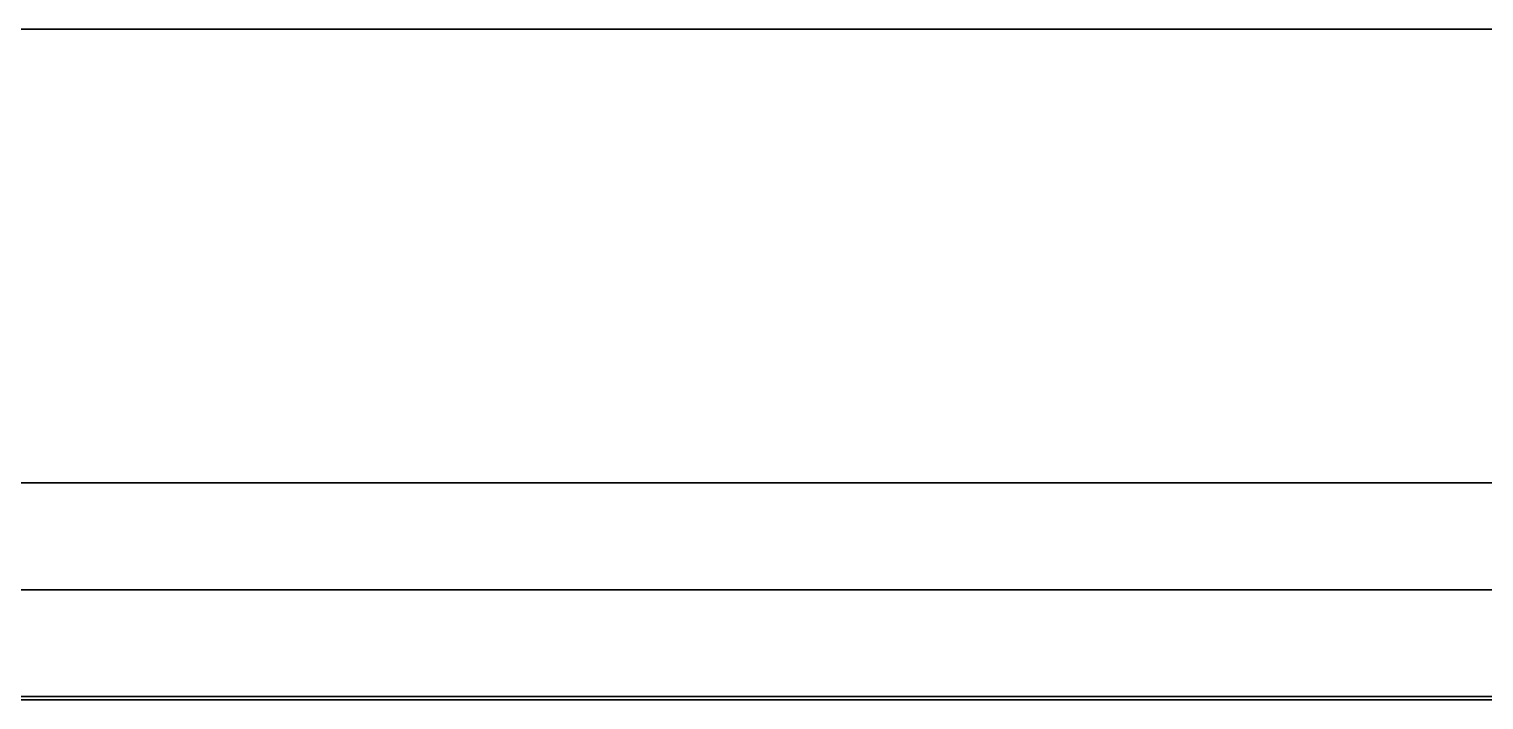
# Model space of a CAD drawing. Header units: inches. Extents: x 0 to 240, y -6 to 240.
# Drawn here: x 20.96 to 34.58, y -6.28 to 0 of the extents above; entities that cross this region are included whole.
import ezdxf

# ---------------------------------------------------------------- set-up
doc = ezdxf.new("R2010")
doc.units = ezdxf.units.IN
doc.header["$MEASUREMENT"] = 0
for name, color, linetype, true_color in [('MODEL$bldg-model', 7, 'Continuous', 0xfafafa), ('MODEL$frame-a', 252, 'Continuous', 0x696969), ('MODEL$perf-pan', 7, 'Continuous', 0x646464)]:
    doc.layers.add(name, color=color, linetype=linetype, true_color=true_color)

msp = doc.modelspace()

# ---------------------------------------------------------------- linework, layer by layer
at = {"layer": 'MODEL$bldg-model'}
for points in [[(0, 0, 432), (240, 0, 432)], [(240, 0, 576), (0, 0, 576)], [(0, 0, 504), (240, 0, 504)], [(0, 0, 288), (240, 0, 288)], [(240, 0, 432), (0, 0, 432)], [(0, 0, 360), (240, 0, 360)], [(0, 0, 144), (240, 0, 144)], [(240, 0, 288), (0, 0, 288)], [(0, 0, 216), (240, 0, 216)]]:
    msp.add_open_spline(points, degree=1, dxfattribs=at)
at = {"layer": 'MODEL$frame-a'}
for points in [[(0, -4.25, 288), (80, -4.25, 288)], [(80, -4.25, 144), (0, -4.25, 144)], [(0, -4.25, 576), (80, -4.25, 576)], [(80, -4.25, 432), (0, -4.25, 432)], [(0, -4.25, 432), (80, -4.25, 432)], [(80, -4.25, 288), (0, -4.25, 288)], [(2, -4.25, 146), (78, -4.25, 146)], [(78, -4.25, 286), (2, -4.25, 286)], [(2, -4.25, 434), (78, -4.25, 434)], [(78, -4.25, 574), (2, -4.25, 574)], [(2, -4.25, 290), (78, -4.25, 290)], [(78, -4.25, 430), (2, -4.25, 430)], [(0, -5.25, 288), (80, -5.25, 288)], [(80, -5.25, 144), (0, -5.25, 144)], [(0, -5.25, 576), (80, -5.25, 576)], [(80, -5.25, 432), (0, -5.25, 432)], [(0, -5.25, 432), (80, -5.25, 432)], [(80, -5.25, 288), (0, -5.25, 288)], [(2, -5.25, 146), (78, -5.25, 146)], [(78, -5.25, 286), (2, -5.25, 286)], [(2, -5.25, 434), (78, -5.25, 434)], [(78, -5.25, 574), (2, -5.25, 574)], [(2, -5.25, 290), (78, -5.25, 290)], [(78, -5.25, 430), (2, -5.25, 430)], [(0, -6.25, 288), (80, -6.25, 288)], [(80, -6.25, 144), (0, -6.25, 144)], [(0, -6.25, 576), (80, -6.25, 576)], [(80, -6.25, 432), (0, -6.25, 432)], [(0, -6.25, 432), (80, -6.25, 432)], [(80, -6.25, 288), (0, -6.25, 288)], [(2, -6.25, 146), (78, -6.25, 146)], [(78, -6.25, 286), (2, -6.25, 286)], [(2, -6.25, 434), (78, -6.25, 434)], [(78, -6.25, 574), (2, -6.25, 574)], [(2, -6.25, 290), (78, -6.25, 290)], [(78, -6.25, 430), (2, -6.25, 430)]]:
    msp.add_open_spline(points, degree=1, dxfattribs=at)
at = {"layer": 'MODEL$perf-pan'}
for p, q in [((0.5, -6.281, 144.5), (79.5, -6.281, 144.5)), ((79.5, -6.281, 287.5), (0.5, -6.281, 287.5)), ((0.5, -6.281, 432.5), (79.5, -6.281, 432.5)), ((79.5, -6.281, 575.5), (0.5, -6.281, 575.5)), ((0.5, -6.281, 288.5), (79.5, -6.281, 288.5)), ((79.5, -6.281, 431.5), (0.5, -6.281, 431.5)), ((20.614, -6.281, 504), (24.903, -6.281, 504)), ((20.837, -6.281, 216), (24.591, -6.281, 216)), ((21.037, -6.281, 360), (24.419, -6.281, 360)), ((27.384, -6.281, 504), (31.974, -6.281, 504)), ((27.696, -6.281, 216), (31.584, -6.281, 216)), ((27.868, -6.281, 360), (31.442, -6.281, 360)), ((34.169, -6.281, 504), (38.91, -6.281, 504)), ((34.56, -6.281, 216), (38.571, -6.281, 216))]:
    msp.add_line(p, q, dxfattribs=at)
for points in [[(21.08, -6.281, 193.077), (19.215, -6.281, 194.153)], [(21.214, -6.281, 181.154), (19.215, -6.281, 182.308)], [(21.354, -6.281, 169.235), (19.215, -6.281, 170.47)], [(21.499, -6.281, 157.318), (19.215, -6.281, 158.636)], [(19.215, -6.281, 189.847), (21.08, -6.281, 190.923)], [(19.215, -6.281, 177.692), (21.214, -6.281, 178.846)], [(19.215, -6.281, 165.53), (21.354, -6.281, 166.765)], [(19.215, -6.281, 153.364), (21.499, -6.281, 154.682)], [(21.053, -6.281, 553.061), (19.215, -6.281, 554.122)], [(21.269, -6.281, 541.186), (19.215, -6.281, 542.372)], [(21.022, -6.281, 529.043), (19.215, -6.281, 530.086)], [(21.095, -6.281, 457.085), (19.215, -6.281, 458.171)], [(21.359, -6.281, 445.238), (19.215, -6.281, 446.475)], [(19.215, -6.281, 549.878), (21.053, -6.281, 550.939)], [(19.215, -6.281, 537.628), (21.269, -6.281, 538.814)], [(19.215, -6.281, 525.914), (21.022, -6.281, 526.957)], [(19.215, -6.281, 453.829), (21.095, -6.281, 454.915)], [(19.215, -6.281, 441.525), (21.359, -6.281, 442.762)], [(21.34, -6.281, 421.227), (19.215, -6.281, 422.453)], [(21.527, -6.281, 409.335), (19.215, -6.281, 410.669)], [(21.439, -6.281, 397.284), (19.215, -6.281, 398.568)], [(21.297, -6.281, 385.202), (19.215, -6.281, 386.403)], [(21.162, -6.281, 373.124), (19.215, -6.281, 374.248)], [(21.037, -6.281, 361.052), (19.215, -6.281, 362.104)], [(19.215, -6.281, 417.547), (21.34, -6.281, 418.773)], [(19.215, -6.281, 405.331), (21.527, -6.281, 406.665)], [(19.215, -6.281, 393.432), (21.439, -6.281, 394.716)], [(19.215, -6.281, 381.597), (21.297, -6.281, 382.798)], [(19.215, -6.281, 369.752), (21.162, -6.281, 370.876)], [(19.215, -6.281, 357.896), (21.037, -6.281, 358.948)], [(20.344, -6.281, 148.652), (22.679, -6.281, 147.303)], [(22.679, -6.281, 152.697), (20.344, -6.281, 151.348)], [(20.423, -6.281, 400.697), (22.679, -6.281, 399.394)], [(22.679, -6.281, 404.606), (20.423, -6.281, 403.303)], [(20.444, -6.281, 436.71), (22.679, -6.281, 435.419)], [(22.679, -6.281, 440.581), (20.444, -6.281, 439.29)], [(20.487, -6.281, 412.734), (22.679, -6.281, 411.468)], [(22.679, -6.281, 416.532), (20.487, -6.281, 415.266)], [(20.492, -6.281, 160.737), (22.679, -6.281, 159.474)], [(22.679, -6.281, 164.526), (20.492, -6.281, 163.263)], [(20.571, -6.281, 388.783), (22.679, -6.281, 387.565)], [(22.679, -6.281, 392.435), (20.571, -6.281, 391.217)], [(20.636, -6.281, 172.82), (22.679, -6.281, 171.64)], [(22.679, -6.281, 176.36), (20.636, -6.281, 175.18)], [(20.669, -6.281, 544.839), (22.679, -6.281, 543.679)], [(22.679, -6.281, 548.321), (20.669, -6.281, 547.161)], [(20.675, -6.281, 424.842), (22.679, -6.281, 423.685)], [(22.679, -6.281, 428.315), (20.675, -6.281, 427.158)], [(20.712, -6.281, 376.864), (22.679, -6.281, 375.728)], [(22.679, -6.281, 380.272), (20.712, -6.281, 379.136)], [(20.718, -6.281, 448.868), (22.679, -6.281, 447.736)], [(22.679, -6.281, 452.264), (20.718, -6.281, 451.132)], [(20.776, -6.281, 184.901), (22.679, -6.281, 183.802)], [(22.679, -6.281, 188.198), (20.776, -6.281, 187.099)], [(20.807, -6.281, 532.919), (22.679, -6.281, 531.838)], [(22.679, -6.281, 536.162), (20.807, -6.281, 535.081)], [(20.844, -6.281, 364.941), (22.679, -6.281, 363.881)], [(22.679, -6.281, 368.119), (20.844, -6.281, 367.059)], [(20.909, -6.281, 196.978), (22.679, -6.281, 195.956)], [(22.679, -6.281, 200.044), (20.909, -6.281, 199.022)], [(20.966, -6.281, 353.01), (22.679, -6.281, 352.021)], [(20.966, -6.281, 354.99), (20.966, -6.281, 353.01)], [(22.679, -6.281, 355.979), (20.966, -6.281, 354.99)], [(20.98, -6.281, 557.019), (22.679, -6.281, 556.038)], [(20.98, -6.281, 558.981), (20.98, -6.281, 557.019)], [(22.679, -6.281, 559.962), (20.98, -6.281, 558.981)], [(20.981, -6.281, 461.019), (22.679, -6.281, 460.039)], [(20.981, -6.281, 462.981), (20.981, -6.281, 461.019)], [(22.679, -6.281, 463.961), (20.981, -6.281, 462.981)], [(21.022, -6.281, 526.957), (21.022, -6.281, 529.043)], [(21.035, -6.281, 209.05), (22.679, -6.281, 208.101)], [(21.035, -6.281, 210.95), (21.035, -6.281, 209.05)], [(22.679, -6.281, 211.899), (21.035, -6.281, 210.95)], [(21.037, -6.281, 358.948), (21.037, -6.281, 361.052)], [(21.052, -6.281, 521.06), (22.679, -6.281, 520.12)], [(21.052, -6.281, 522.94), (21.052, -6.281, 521.06)], [(22.679, -6.281, 523.88), (21.052, -6.281, 522.94)], [(21.053, -6.281, 550.939), (21.053, -6.281, 553.061)], [(21.073, -6.281, 341.072), (22.679, -6.281, 340.145)], [(21.073, -6.281, 342.928), (21.073, -6.281, 341.072)], [(22.679, -6.281, 343.855), (21.073, -6.281, 342.928)], [(21.08, -6.281, 190.923), (21.08, -6.281, 193.077)], [(21.095, -6.281, 454.915), (21.095, -6.281, 457.085)], [(21.148, -6.281, 221.116), (22.679, -6.281, 220.232)], [(21.148, -6.281, 222.884), (21.148, -6.281, 221.116)], [(22.679, -6.281, 223.768), (21.148, -6.281, 222.884)], [(21.162, -6.281, 370.876), (21.162, -6.281, 373.124)], [(21.164, -6.281, 329.125), (22.679, -6.281, 328.25)], [(21.164, -6.281, 330.875), (21.164, -6.281, 329.125)], [(22.679, -6.281, 331.75), (21.164, -6.281, 330.875)], [(21.214, -6.281, 178.846), (21.214, -6.281, 181.154)], [(21.222, -6.281, 473.158), (22.679, -6.281, 472.317)], [(21.222, -6.281, 474.842), (21.222, -6.281, 473.158)], [(22.679, -6.281, 475.683), (21.222, -6.281, 474.842)], [(21.237, -6.281, 317.167), (22.679, -6.281, 316.334)], [(21.237, -6.281, 318.833), (21.237, -6.281, 317.167)], [(22.679, -6.281, 319.666), (21.237, -6.281, 318.833)], [(21.246, -6.281, 233.172), (22.679, -6.281, 232.344)], [(21.246, -6.281, 234.828), (21.246, -6.281, 233.172)], [(22.679, -6.281, 235.656), (21.246, -6.281, 234.828)], [(21.269, -6.281, 538.814), (21.269, -6.281, 541.186)], [(21.271, -6.281, 509.187), (22.679, -6.281, 508.374)], [(21.271, -6.281, 510.813), (21.271, -6.281, 509.187)], [(22.679, -6.281, 511.626), (21.271, -6.281, 510.813)], [(21.292, -6.281, 569.199), (22.679, -6.281, 568.397)], [(21.292, -6.281, 570.801), (21.292, -6.281, 569.199)], [(22.679, -6.281, 571.603), (21.292, -6.281, 570.801)], [(21.292, -6.281, 305.199), (22.679, -6.281, 304.397)], [(21.292, -6.281, 306.801), (21.292, -6.281, 305.199)], [(22.679, -6.281, 307.603), (21.292, -6.281, 306.801)], [(21.297, -6.281, 382.798), (21.297, -6.281, 385.202)], [(21.322, -6.281, 245.216), (22.679, -6.281, 244.432)], [(21.322, -6.281, 246.784), (21.322, -6.281, 245.216)], [(22.679, -6.281, 247.568), (21.322, -6.281, 246.784)], [(21.328, -6.281, 293.22), (22.679, -6.281, 292.44)], [(21.328, -6.281, 294.78), (21.328, -6.281, 293.22)], [(22.679, -6.281, 295.56), (21.328, -6.281, 294.78)], [(21.34, -6.281, 418.773), (21.34, -6.281, 421.227)], [(21.354, -6.281, 166.765), (21.354, -6.281, 169.235)], [(21.359, -6.281, 442.762), (21.359, -6.281, 445.238)], [(21.372, -6.281, 257.245), (22.679, -6.281, 256.491)], [(21.372, -6.281, 258.755), (21.372, -6.281, 257.245)], [(22.679, -6.281, 259.509), (21.372, -6.281, 258.755)], [(21.398, -6.281, 269.26), (22.679, -6.281, 268.52)], [(21.398, -6.281, 270.74), (21.398, -6.281, 269.26)], [(22.679, -6.281, 271.48), (21.398, -6.281, 270.74)], [(21.402, -6.281, 281.262), (22.679, -6.281, 280.524)], [(21.402, -6.281, 282.738), (21.402, -6.281, 281.262)], [(22.679, -6.281, 283.476), (21.402, -6.281, 282.738)], [(21.404, -6.281, 485.264), (22.679, -6.281, 484.527)], [(21.404, -6.281, 486.736), (21.404, -6.281, 485.264)], [(22.679, -6.281, 487.473), (21.404, -6.281, 486.736)], [(21.424, -6.281, 497.275), (22.679, -6.281, 496.551)], [(21.424, -6.281, 498.725), (21.424, -6.281, 497.275)], [(22.679, -6.281, 499.449), (21.424, -6.281, 498.725)], [(21.439, -6.281, 394.716), (21.439, -6.281, 397.284)], [(21.499, -6.281, 154.682), (21.499, -6.281, 157.318)], [(21.527, -6.281, 406.665), (21.527, -6.281, 409.335)], [(23.957, -6.281, 282.738), (22.679, -6.281, 283.476)], [(23.961, -6.281, 270.74), (22.679, -6.281, 271.48)], [(23.987, -6.281, 258.755), (22.679, -6.281, 259.509)], [(24.037, -6.281, 246.784), (22.679, -6.281, 247.568)], [(24.113, -6.281, 234.828), (22.679, -6.281, 235.656)], [(24.211, -6.281, 222.884), (22.679, -6.281, 223.768)], [(24.324, -6.281, 210.95), (22.679, -6.281, 211.899)], [(24.45, -6.281, 199.022), (22.679, -6.281, 200.044)], [(24.583, -6.281, 187.099), (22.679, -6.281, 188.198)], [(24.723, -6.281, 175.18), (22.679, -6.281, 176.36)], [(24.867, -6.281, 163.263), (22.679, -6.281, 164.526)], [(25.015, -6.281, 151.348), (22.679, -6.281, 152.697)], [(22.679, -6.281, 280.524), (23.957, -6.281, 281.262)], [(22.679, -6.281, 268.52), (23.961, -6.281, 269.26)], [(22.679, -6.281, 256.491), (23.987, -6.281, 257.245)], [(22.679, -6.281, 244.432), (24.037, -6.281, 245.216)], [(22.679, -6.281, 232.344), (24.113, -6.281, 233.172)], [(22.679, -6.281, 220.232), (24.211, -6.281, 221.116)], [(22.679, -6.281, 208.101), (24.324, -6.281, 209.05)], [(22.679, -6.281, 195.956), (24.45, -6.281, 196.978)], [(22.679, -6.281, 183.802), (24.583, -6.281, 184.901)], [(22.679, -6.281, 171.64), (24.723, -6.281, 172.82)], [(22.679, -6.281, 159.474), (24.867, -6.281, 160.737)], [(22.679, -6.281, 147.303), (25.015, -6.281, 148.652)], [(24.067, -6.281, 570.801), (22.679, -6.281, 571.603)], [(24.379, -6.281, 558.981), (22.679, -6.281, 559.962)], [(24.69, -6.281, 547.161), (22.679, -6.281, 548.321)], [(24.552, -6.281, 535.081), (22.679, -6.281, 536.162)], [(24.307, -6.281, 522.94), (22.679, -6.281, 523.88)], [(24.088, -6.281, 510.813), (22.679, -6.281, 511.626)], [(23.935, -6.281, 498.725), (22.679, -6.281, 499.449)], [(23.955, -6.281, 486.736), (22.679, -6.281, 487.473)], [(24.137, -6.281, 474.842), (22.679, -6.281, 475.683)], [(24.378, -6.281, 462.981), (22.679, -6.281, 463.961)], [(24.641, -6.281, 451.132), (22.679, -6.281, 452.264)], [(24.915, -6.281, 439.29), (22.679, -6.281, 440.581)], [(22.679, -6.281, 568.397), (24.067, -6.281, 569.199)], [(22.679, -6.281, 556.038), (24.379, -6.281, 557.019)], [(22.679, -6.281, 543.679), (24.69, -6.281, 544.839)], [(22.679, -6.281, 531.838), (24.552, -6.281, 532.919)], [(22.679, -6.281, 520.12), (24.307, -6.281, 521.06)], [(22.679, -6.281, 508.374), (24.088, -6.281, 509.187)], [(22.679, -6.281, 496.551), (23.935, -6.281, 497.275)], [(22.679, -6.281, 484.527), (23.955, -6.281, 485.264)], [(22.679, -6.281, 472.317), (24.137, -6.281, 473.158)], [(22.679, -6.281, 460.039), (24.378, -6.281, 461.019)], [(22.679, -6.281, 447.736), (24.641, -6.281, 448.868)], [(22.679, -6.281, 435.419), (24.915, -6.281, 436.71)], [(24.684, -6.281, 427.158), (22.679, -6.281, 428.315)], [(24.872, -6.281, 415.266), (22.679, -6.281, 416.532)], [(24.936, -6.281, 403.303), (22.679, -6.281, 404.606)], [(24.788, -6.281, 391.217), (22.679, -6.281, 392.435)], [(24.647, -6.281, 379.136), (22.679, -6.281, 380.272)], [(24.515, -6.281, 367.059), (22.679, -6.281, 368.119)], [(24.393, -6.281, 354.99), (22.679, -6.281, 355.979)], [(24.286, -6.281, 342.928), (22.679, -6.281, 343.855)], [(24.195, -6.281, 330.875), (22.679, -6.281, 331.75)], [(24.122, -6.281, 318.833), (22.679, -6.281, 319.666)], [(24.067, -6.281, 306.801), (22.679, -6.281, 307.603)], [(24.031, -6.281, 294.78), (22.679, -6.281, 295.56)], [(22.679, -6.281, 423.685), (24.684, -6.281, 424.842)], [(22.679, -6.281, 411.468), (24.872, -6.281, 412.734)], [(22.679, -6.281, 399.394), (24.936, -6.281, 400.697)], [(22.679, -6.281, 387.565), (24.788, -6.281, 388.783)], [(22.679, -6.281, 375.728), (24.647, -6.281, 376.864)], [(22.679, -6.281, 363.881), (24.515, -6.281, 364.941)], [(22.679, -6.281, 352.021), (24.393, -6.281, 353.01)], [(22.679, -6.281, 340.145), (24.286, -6.281, 341.072)], [(22.679, -6.281, 328.25), (24.195, -6.281, 329.125)], [(22.679, -6.281, 316.334), (24.122, -6.281, 317.167)], [(22.679, -6.281, 304.397), (24.067, -6.281, 305.199)], [(22.679, -6.281, 292.44), (24.031, -6.281, 293.22)], [(23.88, -6.281, 406.693), (26.144, -6.281, 405.386)], [(23.88, -6.281, 409.307), (23.88, -6.281, 406.693)], [(26.144, -6.281, 410.614), (23.88, -6.281, 409.307)], [(23.903, -6.281, 154.706), (26.144, -6.281, 153.413)], [(23.903, -6.281, 157.294), (23.903, -6.281, 154.706)], [(26.144, -6.281, 158.587), (23.903, -6.281, 157.294)], [(23.935, -6.281, 497.275), (23.935, -6.281, 498.725)], [(23.955, -6.281, 485.264), (23.955, -6.281, 486.736)], [(23.957, -6.281, 281.262), (23.957, -6.281, 282.738)], [(23.961, -6.281, 269.26), (23.961, -6.281, 270.74)], [(23.987, -6.281, 257.245), (23.987, -6.281, 258.755)], [(24.004, -6.281, 394.764), (26.144, -6.281, 393.529)], [(24.004, -6.281, 397.236), (24.004, -6.281, 394.764)], [(26.144, -6.281, 398.471), (24.004, -6.281, 397.236)], [(24.031, -6.281, 293.22), (24.031, -6.281, 294.78)], [(24.037, -6.281, 245.216), (24.037, -6.281, 246.784)], [(24.051, -6.281, 166.792), (26.144, -6.281, 165.584)], [(24.051, -6.281, 169.208), (24.051, -6.281, 166.792)], [(26.144, -6.281, 170.416), (24.051, -6.281, 169.208)], [(24.067, -6.281, 569.199), (24.067, -6.281, 570.801)], [(24.067, -6.281, 305.199), (24.067, -6.281, 306.801)], [(24.07, -6.281, 418.803), (26.144, -6.281, 417.606)], [(24.07, -6.281, 421.197), (24.07, -6.281, 418.803)], [(26.144, -6.281, 422.394), (24.07, -6.281, 421.197)], [(24.088, -6.281, 509.187), (24.088, -6.281, 510.813)], [(24.091, -6.281, 442.815), (26.144, -6.281, 441.63)], [(24.091, -6.281, 445.185), (24.091, -6.281, 442.815)], [(26.144, -6.281, 446.37), (24.091, -6.281, 445.185)], [(24.113, -6.281, 233.172), (24.113, -6.281, 234.828)], [(24.122, -6.281, 317.167), (24.122, -6.281, 318.833)], [(24.137, -6.281, 473.158), (24.137, -6.281, 474.842)], [(24.15, -6.281, 382.849), (26.144, -6.281, 381.698)], [(24.15, -6.281, 385.151), (24.15, -6.281, 382.849)], [(26.144, -6.281, 386.302), (24.15, -6.281, 385.151)], [(24.195, -6.281, 178.875), (26.144, -6.281, 177.75)], [(24.195, -6.281, 181.125), (24.195, -6.281, 178.875)], [(26.144, -6.281, 182.25), (24.195, -6.281, 181.125)], [(24.195, -6.281, 329.125), (24.195, -6.281, 330.875)], [(24.196, -6.281, 538.876), (26.144, -6.281, 537.751)], [(24.196, -6.281, 541.124), (24.196, -6.281, 538.876)], [(26.144, -6.281, 542.249), (24.196, -6.281, 541.124)], [(24.211, -6.281, 221.116), (24.211, -6.281, 222.884)], [(24.273, -6.281, 550.92), (26.144, -6.281, 549.84)], [(24.273, -6.281, 553.08), (24.273, -6.281, 550.92)], [(26.144, -6.281, 554.16), (24.273, -6.281, 553.08)], [(24.286, -6.281, 341.072), (24.286, -6.281, 342.928)], [(24.289, -6.281, 370.929), (26.144, -6.281, 369.859)], [(24.289, -6.281, 373.071), (24.289, -6.281, 370.929)], [(26.144, -6.281, 374.141), (24.289, -6.281, 373.071)], [(24.307, -6.281, 521.06), (24.307, -6.281, 522.94)], [(24.324, -6.281, 209.05), (24.324, -6.281, 210.95)], [(24.335, -6.281, 190.956), (26.144, -6.281, 189.911)], [(24.335, -6.281, 193.044), (24.335, -6.281, 190.956)], [(26.144, -6.281, 194.089), (24.335, -6.281, 193.044)], [(24.365, -6.281, 454.973), (26.144, -6.281, 453.946)], [(24.365, -6.281, 457.027), (24.365, -6.281, 454.973)], [(26.144, -6.281, 458.054), (24.365, -6.281, 457.027)], [(24.378, -6.281, 461.019), (24.378, -6.281, 462.981)], [(24.379, -6.281, 557.019), (24.379, -6.281, 558.981)], [(24.393, -6.281, 353.01), (24.393, -6.281, 354.99)], [(24.419, -6.281, 359.004), (26.144, -6.281, 358.009)], [(24.419, -6.281, 360.996), (24.419, -6.281, 359.004)], [(26.144, -6.281, 361.991), (24.419, -6.281, 360.996)], [(24.45, -6.281, 196.978), (24.45, -6.281, 199.022)], [(24.452, -6.281, 527.023), (26.144, -6.281, 526.047)], [(24.452, -6.281, 528.977), (24.452, -6.281, 527.023)], [(26.144, -6.281, 529.953), (24.452, -6.281, 528.977)], [(24.468, -6.281, 203.032), (26.144, -6.281, 202.065)], [(24.468, -6.281, 204.968), (24.468, -6.281, 203.032)], [(26.144, -6.281, 205.935), (24.468, -6.281, 204.968)], [(24.515, -6.281, 364.941), (24.515, -6.281, 367.059)], [(24.536, -6.281, 347.072), (26.144, -6.281, 346.144)], [(24.536, -6.281, 348.928), (24.536, -6.281, 347.072)], [(26.144, -6.281, 349.856), (24.536, -6.281, 348.928)], [(24.552, -6.281, 532.919), (24.552, -6.281, 535.081)], [(24.583, -6.281, 184.901), (24.583, -6.281, 187.099)], [(24.586, -6.281, 563.101), (26.144, -6.281, 562.202)], [(24.586, -6.281, 564.899), (24.586, -6.281, 563.101)], [(26.144, -6.281, 565.798), (24.586, -6.281, 564.899)], [(24.591, -6.281, 215.104), (26.144, -6.281, 214.207)], [(24.591, -6.281, 216.896), (24.591, -6.281, 215.104)], [(26.144, -6.281, 217.793), (24.591, -6.281, 216.896)], [(24.626, -6.281, 467.124), (26.144, -6.281, 466.248)], [(24.626, -6.281, 468.876), (24.626, -6.281, 467.124)], [(26.144, -6.281, 469.752), (24.626, -6.281, 468.876)], [(24.638, -6.281, 335.131), (26.144, -6.281, 334.262)], [(24.638, -6.281, 336.869), (24.638, -6.281, 335.131)], [(26.144, -6.281, 337.738), (24.638, -6.281, 336.869)], [(24.641, -6.281, 448.868), (24.641, -6.281, 451.132)], [(24.647, -6.281, 376.864), (24.647, -6.281, 379.136)], [(24.684, -6.281, 424.842), (24.684, -6.281, 427.158)], [(24.69, -6.281, 544.839), (24.69, -6.281, 547.161)], [(24.694, -6.281, 515.163), (26.144, -6.281, 514.326)], [(24.694, -6.281, 516.837), (24.694, -6.281, 515.163)], [(26.144, -6.281, 517.674), (24.694, -6.281, 516.837)], [(24.701, -6.281, 227.167), (26.144, -6.281, 226.335)], [(24.701, -6.281, 228.833), (24.701, -6.281, 227.167)], [(26.144, -6.281, 229.665), (24.701, -6.281, 228.833)], [(24.723, -6.281, 172.82), (24.723, -6.281, 175.18)], [(24.723, -6.281, 323.18), (26.144, -6.281, 322.359)], [(24.723, -6.281, 324.82), (24.723, -6.281, 323.18)], [(26.144, -6.281, 325.641), (24.723, -6.281, 324.82)], [(24.788, -6.281, 388.783), (24.788, -6.281, 391.217)], [(24.788, -6.281, 311.217), (26.144, -6.281, 310.435)], [(24.788, -6.281, 312.783), (24.788, -6.281, 311.217)], [(26.144, -6.281, 313.565), (24.788, -6.281, 312.783)], [(24.793, -6.281, 239.22), (26.144, -6.281, 238.44)], [(24.793, -6.281, 240.78), (24.793, -6.281, 239.22)], [(26.144, -6.281, 241.56), (24.793, -6.281, 240.78)], [(24.835, -6.281, 299.245), (26.144, -6.281, 298.489)], [(24.835, -6.281, 300.755), (24.835, -6.281, 299.245)], [(26.144, -6.281, 301.511), (24.835, -6.281, 300.755)], [(24.86, -6.281, 251.259), (26.144, -6.281, 250.518)], [(24.86, -6.281, 252.741), (24.86, -6.281, 251.259)], [(26.144, -6.281, 253.482), (24.86, -6.281, 252.741)], [(24.86, -6.281, 479.259), (26.144, -6.281, 478.518)], [(24.86, -6.281, 480.741), (24.86, -6.281, 479.259)], [(26.144, -6.281, 481.482), (24.86, -6.281, 480.741)], [(24.867, -6.281, 160.737), (24.867, -6.281, 163.263)], [(24.872, -6.281, 412.734), (24.872, -6.281, 415.266)], [(24.899, -6.281, 263.282), (26.144, -6.281, 262.563)], [(24.899, -6.281, 264.718), (24.899, -6.281, 263.282)], [(26.144, -6.281, 265.437), (24.899, -6.281, 264.718)], [(24.903, -6.281, 503.284), (26.144, -6.281, 502.567)], [(24.903, -6.281, 504.716), (24.903, -6.281, 503.284)], [(26.144, -6.281, 505.433), (24.903, -6.281, 504.716)], [(24.914, -6.281, 275.29), (26.144, -6.281, 274.58)], [(24.914, -6.281, 276.71), (24.914, -6.281, 275.29)], [(26.144, -6.281, 277.42), (24.914, -6.281, 276.71)], [(24.915, -6.281, 436.71), (24.915, -6.281, 439.29)], [(24.936, -6.281, 400.697), (24.936, -6.281, 403.303)], [(24.997, -6.281, 491.338), (26.144, -6.281, 490.676)], [(24.997, -6.281, 492.662), (24.997, -6.281, 491.338)], [(26.144, -6.281, 493.324), (24.997, -6.281, 492.662)], [(25.015, -6.281, 148.652), (25.015, -6.281, 151.348)], [(27.373, -6.281, 276.71), (26.144, -6.281, 277.42)], [(27.388, -6.281, 264.718), (26.144, -6.281, 265.437)], [(27.427, -6.281, 252.741), (26.144, -6.281, 253.482)], [(27.494, -6.281, 240.78), (26.144, -6.281, 241.56)], [(27.586, -6.281, 228.833), (26.144, -6.281, 229.665)], [(27.696, -6.281, 216.896), (26.144, -6.281, 217.793)], [(27.82, -6.281, 204.968), (26.144, -6.281, 205.935)], [(27.952, -6.281, 193.044), (26.144, -6.281, 194.089)], [(28.092, -6.281, 181.125), (26.144, -6.281, 182.25)], [(28.236, -6.281, 169.208), (26.144, -6.281, 170.416)], [(28.384, -6.281, 157.294), (26.144, -6.281, 158.587)], [(26.144, -6.281, 274.58), (27.373, -6.281, 275.29)], [(26.144, -6.281, 262.563), (27.388, -6.281, 263.282)], [(26.144, -6.281, 250.518), (27.427, -6.281, 251.259)], [(26.144, -6.281, 238.44), (27.494, -6.281, 239.22)], [(26.144, -6.281, 226.335), (27.586, -6.281, 227.167)], [(26.144, -6.281, 214.207), (27.696, -6.281, 215.104)], [(26.144, -6.281, 202.065), (27.82, -6.281, 203.032)], [(26.144, -6.281, 189.911), (27.952, -6.281, 190.956)], [(26.144, -6.281, 177.75), (28.092, -6.281, 178.875)], [(26.144, -6.281, 165.584), (28.236, -6.281, 166.792)], [(26.144, -6.281, 153.413), (28.384, -6.281, 154.706)], [(27.701, -6.281, 564.899), (26.144, -6.281, 565.798)], [(28.014, -6.281, 553.08), (26.144, -6.281, 554.16)], [(28.091, -6.281, 541.124), (26.144, -6.281, 542.249)], [(27.835, -6.281, 528.977), (26.144, -6.281, 529.953)], [(27.593, -6.281, 516.837), (26.144, -6.281, 517.674)], [(27.384, -6.281, 504.716), (26.144, -6.281, 505.433)], [(27.29, -6.281, 492.662), (26.144, -6.281, 493.324)], [(27.427, -6.281, 480.741), (26.144, -6.281, 481.482)], [(27.661, -6.281, 468.876), (26.144, -6.281, 469.752)], [(27.922, -6.281, 457.027), (26.144, -6.281, 458.054)], [(28.196, -6.281, 445.185), (26.144, -6.281, 446.37)], [(26.144, -6.281, 562.202), (27.701, -6.281, 563.101)], [(26.144, -6.281, 549.84), (28.014, -6.281, 550.92)], [(26.144, -6.281, 537.751), (28.091, -6.281, 538.876)], [(26.144, -6.281, 526.047), (27.835, -6.281, 527.023)], [(26.144, -6.281, 514.326), (27.593, -6.281, 515.163)], [(26.144, -6.281, 502.567), (27.384, -6.281, 503.284)], [(26.144, -6.281, 490.676), (27.29, -6.281, 491.338)], [(26.144, -6.281, 478.518), (27.427, -6.281, 479.259)], [(26.144, -6.281, 466.248), (27.661, -6.281, 467.124)], [(26.144, -6.281, 453.946), (27.922, -6.281, 454.973)], [(26.144, -6.281, 441.63), (28.196, -6.281, 442.815)], [(28.217, -6.281, 421.197), (26.144, -6.281, 422.394)], [(28.407, -6.281, 409.307), (26.144, -6.281, 410.614)], [(28.284, -6.281, 397.236), (26.144, -6.281, 398.471)], [(28.137, -6.281, 385.151), (26.144, -6.281, 386.302)], [(27.998, -6.281, 373.071), (26.144, -6.281, 374.141)], [(27.868, -6.281, 360.996), (26.144, -6.281, 361.991)], [(27.751, -6.281, 348.928), (26.144, -6.281, 349.856)], [(27.649, -6.281, 336.869), (26.144, -6.281, 337.738)], [(27.565, -6.281, 324.82), (26.144, -6.281, 325.641)], [(27.499, -6.281, 312.783), (26.144, -6.281, 313.565)], [(27.452, -6.281, 300.755), (26.144, -6.281, 301.511)], [(26.144, -6.281, 417.606), (28.217, -6.281, 418.803)], [(26.144, -6.281, 405.386), (28.407, -6.281, 406.693)], [(26.144, -6.281, 393.529), (28.284, -6.281, 394.764)], [(26.144, -6.281, 381.698), (28.137, -6.281, 382.849)], [(26.144, -6.281, 369.859), (27.998, -6.281, 370.929)], [(26.144, -6.281, 358.009), (27.868, -6.281, 359.004)], [(26.144, -6.281, 346.144), (27.751, -6.281, 347.072)], [(26.144, -6.281, 334.262), (27.649, -6.281, 335.131)], [(26.144, -6.281, 322.359), (27.565, -6.281, 323.18)], [(26.144, -6.281, 310.435), (27.499, -6.281, 311.217)], [(26.144, -6.281, 298.489), (27.452, -6.281, 299.245)], [(27.29, -6.281, 491.338), (27.29, -6.281, 492.662)], [(27.311, -6.281, 148.674), (29.608, -6.281, 147.348)], [(27.311, -6.281, 151.326), (27.311, -6.281, 148.674)], [(29.608, -6.281, 152.652), (27.311, -6.281, 151.326)], [(27.373, -6.281, 275.29), (27.373, -6.281, 276.71)], [(27.384, -6.281, 503.284), (27.384, -6.281, 504.716)], [(27.388, -6.281, 263.282), (27.388, -6.281, 264.718)], [(27.427, -6.281, 251.259), (27.427, -6.281, 252.741)], [(27.427, -6.281, 479.259), (27.427, -6.281, 480.741)], [(27.433, -6.281, 400.744), (29.608, -6.281, 399.488)], [(27.433, -6.281, 403.256), (27.433, -6.281, 400.744)], [(29.608, -6.281, 404.512), (27.433, -6.281, 403.256)], [(27.452, -6.281, 299.245), (27.452, -6.281, 300.755)], [(27.455, -6.281, 436.757), (29.608, -6.281, 435.515)], [(27.455, -6.281, 439.243), (27.455, -6.281, 436.757)], [(29.608, -6.281, 440.485), (27.455, -6.281, 439.243)], [(27.462, -6.281, 160.761), (29.608, -6.281, 159.522)], [(27.462, -6.281, 163.239), (27.462, -6.281, 160.761)], [(29.608, -6.281, 164.478), (27.462, -6.281, 163.239)], [(27.463, -6.281, 412.762), (29.608, -6.281, 411.523)], [(27.463, -6.281, 415.238), (27.463, -6.281, 412.762)], [(29.608, -6.281, 416.477), (27.463, -6.281, 415.238)], [(27.494, -6.281, 239.22), (27.494, -6.281, 240.78)], [(27.499, -6.281, 311.217), (27.499, -6.281, 312.783)], [(27.565, -6.281, 323.18), (27.565, -6.281, 324.82)], [(27.58, -6.281, 544.829), (29.608, -6.281, 543.658)], [(27.58, -6.281, 547.171), (27.58, -6.281, 544.829)], [(29.608, -6.281, 548.342), (27.58, -6.281, 547.171)], [(27.584, -6.281, 388.832), (29.608, -6.281, 387.663)], [(27.584, -6.281, 391.168), (27.584, -6.281, 388.832)], [(29.608, -6.281, 392.337), (27.584, -6.281, 391.168)], [(27.586, -6.281, 227.167), (27.586, -6.281, 228.833)], [(27.593, -6.281, 515.163), (27.593, -6.281, 516.837)], [(27.61, -6.281, 172.847), (29.608, -6.281, 171.694)], [(27.61, -6.281, 175.153), (27.61, -6.281, 172.847)], [(29.608, -6.281, 176.306), (27.61, -6.281, 175.153)], [(27.649, -6.281, 335.131), (27.649, -6.281, 336.869)], [(27.653, -6.281, 424.872), (29.608, -6.281, 423.743)], [(27.653, -6.281, 427.128), (27.653, -6.281, 424.872)], [(29.608, -6.281, 428.257), (27.653, -6.281, 427.128)], [(27.661, -6.281, 467.124), (27.661, -6.281, 468.876)], [(27.696, -6.281, 215.104), (27.696, -6.281, 216.896)], [(27.701, -6.281, 563.101), (27.701, -6.281, 564.899)], [(27.729, -6.281, 376.915), (29.608, -6.281, 375.831)], [(27.729, -6.281, 379.085), (27.729, -6.281, 376.915)], [(29.608, -6.281, 380.169), (27.729, -6.281, 379.085)], [(27.737, -6.281, 448.92), (29.608, -6.281, 447.84)], [(27.737, -6.281, 451.08), (27.737, -6.281, 448.92)], [(29.608, -6.281, 452.16), (27.737, -6.281, 451.08)], [(27.751, -6.281, 347.072), (27.751, -6.281, 348.928)], [(27.755, -6.281, 184.93), (29.608, -6.281, 183.86)], [(27.755, -6.281, 187.07), (27.755, -6.281, 184.93)], [(29.608, -6.281, 188.14), (27.755, -6.281, 187.07)], [(27.82, -6.281, 203.032), (27.82, -6.281, 204.968)], [(27.835, -6.281, 527.023), (27.835, -6.281, 528.977)], [(27.842, -6.281, 532.981), (29.608, -6.281, 531.961)], [(27.842, -6.281, 535.019), (27.842, -6.281, 532.981)], [(29.608, -6.281, 536.039), (27.842, -6.281, 535.019)], [(27.866, -6.281, 364.994), (29.608, -6.281, 363.989)], [(27.866, -6.281, 367.006), (27.866, -6.281, 364.994)], [(29.608, -6.281, 368.011), (27.866, -6.281, 367.006)], [(27.868, -6.281, 359.004), (27.868, -6.281, 360.996)], [(27.882, -6.281, 557.004), (29.608, -6.281, 556.007)], [(27.882, -6.281, 558.996), (27.882, -6.281, 557.004)], [(29.608, -6.281, 559.993), (27.882, -6.281, 558.996)], [(27.894, -6.281, 197.011), (29.608, -6.281, 196.021)], [(27.894, -6.281, 198.989), (27.894, -6.281, 197.011)], [(29.608, -6.281, 199.979), (27.894, -6.281, 198.989)], [(27.922, -6.281, 454.973), (27.922, -6.281, 457.027)], [(27.952, -6.281, 190.956), (27.952, -6.281, 193.044)], [(27.992, -6.281, 353.067), (29.608, -6.281, 352.135)], [(27.992, -6.281, 354.933), (27.992, -6.281, 353.067)], [(29.608, -6.281, 355.865), (27.992, -6.281, 354.933)], [(27.998, -6.281, 370.929), (27.998, -6.281, 373.071)], [(28.011, -6.281, 461.078), (29.608, -6.281, 460.157)], [(28.011, -6.281, 462.922), (28.011, -6.281, 461.078)], [(29.608, -6.281, 463.843), (28.011, -6.281, 462.922)], [(28.014, -6.281, 550.92), (28.014, -6.281, 553.08)], [(28.026, -6.281, 209.087), (29.608, -6.281, 208.173)], [(28.026, -6.281, 210.913), (28.026, -6.281, 209.087)], [(29.608, -6.281, 211.827), (28.026, -6.281, 210.913)], [(28.091, -6.281, 538.876), (28.091, -6.281, 541.124)], [(28.092, -6.281, 178.875), (28.092, -6.281, 181.125)], [(28.097, -6.281, 521.128), (29.608, -6.281, 520.255)], [(28.097, -6.281, 522.872), (28.097, -6.281, 521.128)], [(29.608, -6.281, 523.745), (28.097, -6.281, 522.872)], [(28.105, -6.281, 341.133), (29.608, -6.281, 340.265)], [(28.105, -6.281, 342.867), (28.105, -6.281, 341.133)], [(29.608, -6.281, 343.735), (28.105, -6.281, 342.867)], [(28.137, -6.281, 382.849), (28.137, -6.281, 385.151)], [(28.147, -6.281, 221.157), (29.608, -6.281, 220.314)], [(28.147, -6.281, 222.843), (28.147, -6.281, 221.157)], [(29.608, -6.281, 223.686), (28.147, -6.281, 222.843)], [(28.196, -6.281, 569.185), (29.608, -6.281, 568.37)], [(28.196, -6.281, 570.815), (28.196, -6.281, 569.185)], [(29.608, -6.281, 571.63), (28.196, -6.281, 570.815)], [(28.196, -6.281, 442.815), (28.196, -6.281, 445.185)], [(28.201, -6.281, 329.188), (29.608, -6.281, 328.376)], [(28.201, -6.281, 330.812), (28.201, -6.281, 329.188)], [(29.608, -6.281, 331.624), (28.201, -6.281, 330.812)], [(28.217, -6.281, 418.803), (28.217, -6.281, 421.197)], [(28.236, -6.281, 166.792), (28.236, -6.281, 169.208)], [(28.253, -6.281, 233.218), (29.608, -6.281, 232.436)], [(28.253, -6.281, 234.782), (28.253, -6.281, 233.218)], [(29.608, -6.281, 235.564), (28.253, -6.281, 234.782)], [(28.271, -6.281, 473.228), (29.608, -6.281, 472.457)], [(28.271, -6.281, 474.772), (28.271, -6.281, 473.228)], [(29.608, -6.281, 475.543), (28.271, -6.281, 474.772)], [(28.279, -6.281, 317.233), (29.608, -6.281, 316.465)], [(28.279, -6.281, 318.767), (28.279, -6.281, 317.233)], [(29.608, -6.281, 319.535), (28.279, -6.281, 318.767)], [(28.284, -6.281, 394.764), (28.284, -6.281, 397.236)], [(28.335, -6.281, 509.265), (29.608, -6.281, 508.531)], [(28.335, -6.281, 510.735), (28.335, -6.281, 509.265)], [(29.608, -6.281, 511.469), (28.335, -6.281, 510.735)], [(28.336, -6.281, 305.266), (29.608, -6.281, 304.532)], [(28.336, -6.281, 306.734), (28.336, -6.281, 305.266)], [(29.608, -6.281, 307.468), (28.336, -6.281, 306.734)], [(28.337, -6.281, 245.266), (29.608, -6.281, 244.533)], [(28.337, -6.281, 246.734), (28.337, -6.281, 245.266)], [(29.608, -6.281, 247.467), (28.337, -6.281, 246.734)], [(28.375, -6.281, 293.288), (29.608, -6.281, 292.577)], [(28.375, -6.281, 294.712), (28.375, -6.281, 293.288)], [(29.608, -6.281, 295.423), (28.375, -6.281, 294.712)], [(28.384, -6.281, 154.706), (28.384, -6.281, 157.294)], [(28.393, -6.281, 257.299), (29.608, -6.281, 256.598)], [(28.393, -6.281, 258.701), (28.393, -6.281, 257.299)], [(29.608, -6.281, 259.402), (28.393, -6.281, 258.701)], [(28.407, -6.281, 406.693), (28.407, -6.281, 409.307)], [(28.421, -6.281, 269.315), (29.608, -6.281, 268.63)], [(28.421, -6.281, 270.685), (28.421, -6.281, 269.315)], [(29.608, -6.281, 271.37), (28.421, -6.281, 270.685)], [(28.425, -6.281, 281.317), (29.608, -6.281, 280.634)], [(28.425, -6.281, 282.683), (28.425, -6.281, 281.317)], [(29.608, -6.281, 283.366), (28.425, -6.281, 282.683)], [(28.493, -6.281, 485.357), (29.608, -6.281, 484.713)], [(28.493, -6.281, 486.643), (28.493, -6.281, 485.357)], [(29.608, -6.281, 487.287), (28.493, -6.281, 486.643)], [(28.524, -6.281, 497.375), (29.608, -6.281, 496.749)], [(28.524, -6.281, 498.625), (28.524, -6.281, 497.375)], [(29.608, -6.281, 499.251), (28.524, -6.281, 498.625)], [(30.79, -6.281, 282.683), (29.608, -6.281, 283.366)], [(30.795, -6.281, 270.685), (29.608, -6.281, 271.37)], [(30.822, -6.281, 258.701), (29.608, -6.281, 259.402)], [(30.878, -6.281, 246.734), (29.608, -6.281, 247.467)], [(30.962, -6.281, 234.782), (29.608, -6.281, 235.564)], [(31.068, -6.281, 222.843), (29.608, -6.281, 223.686)], [(31.19, -6.281, 210.913), (29.608, -6.281, 211.827)], [(31.321, -6.281, 198.989), (29.608, -6.281, 199.979)], [(31.461, -6.281, 187.07), (29.608, -6.281, 188.14)], [(31.605, -6.281, 175.153), (29.608, -6.281, 176.306)], [(31.753, -6.281, 163.239), (29.608, -6.281, 164.478)], [(31.904, -6.281, 151.326), (29.608, -6.281, 152.652)], [(29.608, -6.281, 280.634), (30.79, -6.281, 281.317)], [(29.608, -6.281, 268.63), (30.795, -6.281, 269.315)], [(29.608, -6.281, 256.598), (30.822, -6.281, 257.299)], [(29.608, -6.281, 244.533), (30.878, -6.281, 245.266)], [(29.608, -6.281, 232.436), (30.962, -6.281, 233.218)], [(29.608, -6.281, 220.314), (31.068, -6.281, 221.157)], [(29.608, -6.281, 208.173), (31.19, -6.281, 209.087)], [(29.608, -6.281, 196.021), (31.321, -6.281, 197.011)], [(29.608, -6.281, 183.86), (31.461, -6.281, 184.93)], [(29.608, -6.281, 171.694), (31.605, -6.281, 172.847)], [(29.608, -6.281, 159.522), (31.753, -6.281, 160.761)], [(29.608, -6.281, 147.348), (31.904, -6.281, 148.674)], [(31.019, -6.281, 570.815), (29.608, -6.281, 571.63)], [(31.333, -6.281, 558.996), (29.608, -6.281, 559.993)], [(31.636, -6.281, 547.171), (29.608, -6.281, 548.342)], [(31.373, -6.281, 535.019), (29.608, -6.281, 536.039)], [(31.119, -6.281, 522.872), (29.608, -6.281, 523.745)], [(30.88, -6.281, 510.735), (29.608, -6.281, 511.469)], [(30.691, -6.281, 498.625), (29.608, -6.281, 499.251)], [(30.722, -6.281, 486.643), (29.608, -6.281, 487.287)], [(30.944, -6.281, 474.772), (29.608, -6.281, 475.543)], [(31.204, -6.281, 462.922), (29.608, -6.281, 463.843)], [(31.478, -6.281, 451.08), (29.608, -6.281, 452.16)], [(31.76, -6.281, 439.243), (29.608, -6.281, 440.485)], [(29.608, -6.281, 568.37), (31.019, -6.281, 569.185)], [(29.608, -6.281, 556.007), (31.333, -6.281, 557.004)], [(29.608, -6.281, 543.658), (31.636, -6.281, 544.829)], [(29.608, -6.281, 531.961), (31.373, -6.281, 532.981)], [(29.608, -6.281, 520.255), (31.119, -6.281, 521.128)], [(29.608, -6.281, 508.531), (30.88, -6.281, 509.265)], [(29.608, -6.281, 496.749), (30.691, -6.281, 497.375)], [(29.608, -6.281, 484.713), (30.722, -6.281, 485.357)], [(29.608, -6.281, 472.457), (30.944, -6.281, 473.228)], [(29.608, -6.281, 460.157), (31.204, -6.281, 461.078)], [(29.608, -6.281, 447.84), (31.478, -6.281, 448.92)], [(29.608, -6.281, 435.515), (31.76, -6.281, 436.757)], [(31.562, -6.281, 427.128), (29.608, -6.281, 428.257)], [(31.753, -6.281, 415.238), (29.608, -6.281, 416.477)], [(31.783, -6.281, 403.256), (29.608, -6.281, 404.512)], [(31.632, -6.281, 391.168), (29.608, -6.281, 392.337)], [(31.486, -6.281, 379.085), (29.608, -6.281, 380.169)], [(31.349, -6.281, 367.006), (29.608, -6.281, 368.011)], [(31.223, -6.281, 354.933), (29.608, -6.281, 355.865)], [(31.11, -6.281, 342.867), (29.608, -6.281, 343.735)], [(31.014, -6.281, 330.812), (29.608, -6.281, 331.624)], [(30.937, -6.281, 318.767), (29.608, -6.281, 319.535)], [(30.879, -6.281, 306.734), (29.608, -6.281, 307.468)], [(30.84, -6.281, 294.712), (29.608, -6.281, 295.423)], [(29.608, -6.281, 423.743), (31.562, -6.281, 424.872)], [(29.608, -6.281, 411.523), (31.753, -6.281, 412.762)], [(29.608, -6.281, 399.488), (31.783, -6.281, 400.744)], [(29.608, -6.281, 387.663), (31.632, -6.281, 388.832)], [(29.608, -6.281, 375.831), (31.486, -6.281, 376.915)], [(29.608, -6.281, 363.989), (31.349, -6.281, 364.994)], [(29.608, -6.281, 352.135), (31.223, -6.281, 353.067)], [(29.608, -6.281, 340.265), (31.11, -6.281, 341.133)], [(29.608, -6.281, 328.376), (31.014, -6.281, 329.188)], [(29.608, -6.281, 316.465), (30.937, -6.281, 317.233)], [(29.608, -6.281, 304.532), (30.879, -6.281, 305.266)], [(29.608, -6.281, 292.577), (30.84, -6.281, 293.288)], [(30.691, -6.281, 497.375), (30.691, -6.281, 498.625)], [(30.722, -6.281, 485.357), (30.722, -6.281, 486.643)], [(30.79, -6.281, 281.317), (30.79, -6.281, 282.683)], [(30.795, -6.281, 269.315), (30.795, -6.281, 270.685)], [(30.822, -6.281, 257.299), (30.822, -6.281, 258.701)], [(30.84, -6.281, 293.288), (30.84, -6.281, 294.712)], [(30.858, -6.281, 406.722), (33.072, -6.281, 405.444)], [(30.858, -6.281, 409.278), (30.858, -6.281, 406.722)], [(33.072, -6.281, 410.556), (30.858, -6.281, 409.278)], [(30.87, -6.281, 154.729), (33.072, -6.281, 153.457)], [(30.87, -6.281, 157.271), (30.87, -6.281, 154.729)], [(33.072, -6.281, 158.543), (30.87, -6.281, 157.271)], [(30.878, -6.281, 245.266), (30.878, -6.281, 246.734)], [(30.879, -6.281, 305.266), (30.879, -6.281, 306.734)], [(30.88, -6.281, 509.265), (30.88, -6.281, 510.735)], [(30.937, -6.281, 317.233), (30.937, -6.281, 318.767)], [(30.944, -6.281, 473.228), (30.944, -6.281, 474.772)], [(30.962, -6.281, 233.218), (30.962, -6.281, 234.782)], [(31.014, -6.281, 394.812), (33.072, -6.281, 393.623)], [(31.014, -6.281, 397.188), (31.014, -6.281, 394.812)], [(33.072, -6.281, 398.377), (31.014, -6.281, 397.188)], [(31.014, -6.281, 329.188), (31.014, -6.281, 330.812)], [(31.019, -6.281, 569.185), (31.019, -6.281, 570.815)], [(31.021, -6.281, 166.816), (33.072, -6.281, 165.632)], [(31.021, -6.281, 169.184), (31.021, -6.281, 166.816)], [(33.072, -6.281, 170.368), (31.021, -6.281, 169.184)], [(31.046, -6.281, 418.83), (33.072, -6.281, 417.66)], [(31.046, -6.281, 421.17), (31.046, -6.281, 418.83)], [(33.072, -6.281, 422.34), (31.046, -6.281, 421.17)], [(31.068, -6.281, 221.157), (31.068, -6.281, 222.843)], [(31.101, -6.281, 442.862), (33.072, -6.281, 441.725)], [(31.101, -6.281, 445.138), (31.101, -6.281, 442.862)], [(33.072, -6.281, 446.275), (31.101, -6.281, 445.138)], [(31.11, -6.281, 341.133), (31.11, -6.281, 342.867)], [(31.119, -6.281, 521.128), (31.119, -6.281, 522.872)], [(31.164, -6.281, 382.898), (33.072, -6.281, 381.797)], [(31.164, -6.281, 385.102), (31.164, -6.281, 382.898)], [(33.072, -6.281, 386.203), (31.164, -6.281, 385.102)], [(31.17, -6.281, 178.902), (33.072, -6.281, 177.803)], [(31.17, -6.281, 181.098), (31.17, -6.281, 178.902)], [(33.072, -6.281, 182.197), (31.17, -6.281, 181.098)], [(31.18, -6.281, 550.908), (33.072, -6.281, 549.816)], [(31.18, -6.281, 553.092), (31.18, -6.281, 550.908)], [(33.072, -6.281, 554.184), (31.18, -6.281, 553.092)], [(31.19, -6.281, 209.087), (31.19, -6.281, 210.913)], [(31.204, -6.281, 461.078), (31.204, -6.281, 462.922)], [(31.223, -6.281, 353.067), (31.223, -6.281, 354.933)], [(31.226, -6.281, 538.934), (33.072, -6.281, 537.869)], [(31.226, -6.281, 541.066), (31.226, -6.281, 538.934)], [(33.072, -6.281, 542.131), (31.226, -6.281, 541.066)], [(31.307, -6.281, 370.981), (33.072, -6.281, 369.963)], [(31.307, -6.281, 373.019), (31.307, -6.281, 370.981)], [(33.072, -6.281, 374.037), (31.307, -6.281, 373.019)], [(31.314, -6.281, 190.985), (33.072, -6.281, 189.97)], [(31.314, -6.281, 193.015), (31.314, -6.281, 190.985)], [(33.072, -6.281, 194.03), (31.314, -6.281, 193.015)], [(31.321, -6.281, 197.011), (31.321, -6.281, 198.989)], [(31.333, -6.281, 557.004), (31.333, -6.281, 558.996)], [(31.349, -6.281, 364.994), (31.349, -6.281, 367.006)], [(31.373, -6.281, 532.981), (31.373, -6.281, 535.019)], [(31.384, -6.281, 455.025), (33.072, -6.281, 454.051)], [(31.384, -6.281, 456.975), (31.384, -6.281, 455.025)], [(33.072, -6.281, 457.949), (31.384, -6.281, 456.975)], [(31.442, -6.281, 359.059), (33.072, -6.281, 358.118)], [(31.442, -6.281, 360.941), (31.442, -6.281, 359.059)], [(33.072, -6.281, 361.882), (31.442, -6.281, 360.941)], [(31.453, -6.281, 203.065), (33.072, -6.281, 202.131)], [(31.453, -6.281, 204.935), (31.453, -6.281, 203.065)], [(33.072, -6.281, 205.869), (31.453, -6.281, 204.935)], [(31.461, -6.281, 184.93), (31.461, -6.281, 187.07)], [(31.478, -6.281, 448.92), (31.478, -6.281, 451.08)], [(31.486, -6.281, 376.915), (31.486, -6.281, 379.085)], [(31.488, -6.281, 527.085), (33.072, -6.281, 526.171)], [(31.488, -6.281, 528.915), (31.488, -6.281, 527.085)], [(33.072, -6.281, 529.829), (31.488, -6.281, 528.915)], [(31.495, -6.281, 563.09), (33.072, -6.281, 562.179)], [(31.495, -6.281, 564.91), (31.495, -6.281, 563.09)], [(33.072, -6.281, 565.821), (31.495, -6.281, 564.91)], [(31.562, -6.281, 424.872), (31.562, -6.281, 427.128)], [(31.565, -6.281, 347.13), (33.072, -6.281, 346.26)], [(31.565, -6.281, 348.87), (31.565, -6.281, 347.13)], [(33.072, -6.281, 349.74), (31.565, -6.281, 348.87)], [(31.584, -6.281, 215.141), (33.072, -6.281, 214.282)], [(31.584, -6.281, 216.859), (31.584, -6.281, 215.141)], [(33.072, -6.281, 217.718), (31.584, -6.281, 216.859)], [(31.605, -6.281, 172.847), (31.605, -6.281, 175.153)], [(31.632, -6.281, 388.832), (31.632, -6.281, 391.168)], [(31.636, -6.281, 544.829), (31.636, -6.281, 547.171)], [(31.658, -6.281, 467.184), (33.072, -6.281, 466.367)], [(31.658, -6.281, 468.816), (31.658, -6.281, 467.184)], [(33.072, -6.281, 469.633), (31.658, -6.281, 468.816)], [(31.673, -6.281, 335.192), (33.072, -6.281, 334.384)], [(31.673, -6.281, 336.808), (31.673, -6.281, 335.192)], [(33.072, -6.281, 337.616), (31.673, -6.281, 336.808)], [(31.703, -6.281, 227.209), (33.072, -6.281, 226.419)], [(31.703, -6.281, 228.791), (31.703, -6.281, 227.209)], [(33.072, -6.281, 229.581), (31.703, -6.281, 228.791)], [(31.741, -6.281, 515.232), (33.072, -6.281, 514.464)], [(31.741, -6.281, 516.768), (31.741, -6.281, 515.232)], [(33.072, -6.281, 517.536), (31.741, -6.281, 516.768)], [(31.753, -6.281, 160.761), (31.753, -6.281, 163.239)], [(31.753, -6.281, 412.762), (31.753, -6.281, 415.238)], [(31.76, -6.281, 436.757), (31.76, -6.281, 439.243)], [(31.762, -6.281, 323.244), (33.072, -6.281, 322.488)], [(31.762, -6.281, 324.756), (31.762, -6.281, 323.244)], [(33.072, -6.281, 325.512), (31.762, -6.281, 324.756)], [(31.783, -6.281, 400.744), (31.783, -6.281, 403.256)], [(31.803, -6.281, 239.267), (33.072, -6.281, 238.535)], [(31.803, -6.281, 240.733), (31.803, -6.281, 239.267)], [(33.072, -6.281, 241.465), (31.803, -6.281, 240.733)], [(31.831, -6.281, 311.284), (33.072, -6.281, 310.568)], [(31.831, -6.281, 312.716), (31.831, -6.281, 311.284)], [(33.072, -6.281, 313.432), (31.831, -6.281, 312.716)], [(31.878, -6.281, 251.311), (33.072, -6.281, 250.621)], [(31.878, -6.281, 252.689), (31.878, -6.281, 251.311)], [(33.072, -6.281, 253.379), (31.878, -6.281, 252.689)], [(31.881, -6.281, 299.313), (33.072, -6.281, 298.625)], [(31.881, -6.281, 300.687), (31.881, -6.281, 299.313)], [(33.072, -6.281, 301.375), (31.881, -6.281, 300.687)], [(31.904, -6.281, 148.674), (31.904, -6.281, 151.326)], [(31.916, -6.281, 479.332), (33.072, -6.281, 478.665)], [(31.916, -6.281, 480.668), (31.916, -6.281, 479.332)], [(33.072, -6.281, 481.335), (31.916, -6.281, 480.668)], [(31.921, -6.281, 263.336), (33.072, -6.281, 262.672)], [(31.921, -6.281, 264.664), (31.921, -6.281, 263.336)], [(33.072, -6.281, 265.328), (31.921, -6.281, 264.664)], [(31.937, -6.281, 275.345), (33.072, -6.281, 274.69)], [(31.937, -6.281, 276.655), (31.937, -6.281, 275.345)], [(33.072, -6.281, 277.31), (31.937, -6.281, 276.655)], [(31.974, -6.281, 503.366), (33.072, -6.281, 502.733)], [(31.974, -6.281, 504.634), (31.974, -6.281, 503.366)], [(33.072, -6.281, 505.267), (31.974, -6.281, 504.634)], [(31.977, -6.281, 491.368), (33.072, -6.281, 490.736)], [(31.977, -6.281, 492.632), (31.977, -6.281, 491.368)], [(33.072, -6.281, 493.264), (31.977, -6.281, 492.632)], [(34.206, -6.281, 276.655), (33.072, -6.281, 277.31)], [(34.222, -6.281, 264.664), (33.072, -6.281, 265.328)], [(34.266, -6.281, 252.689), (33.072, -6.281, 253.379)], [(34.341, -6.281, 240.733), (33.072, -6.281, 241.465)], [(34.441, -6.281, 228.791), (33.072, -6.281, 229.581)], [(34.56, -6.281, 216.859), (33.072, -6.281, 217.718)], [(34.691, -6.281, 204.935), (33.072, -6.281, 205.869)], [(34.83, -6.281, 193.015), (33.072, -6.281, 194.03)], [(34.974, -6.281, 181.098), (33.072, -6.281, 182.197)], [(35.122, -6.281, 169.184), (33.072, -6.281, 170.368)], [(35.274, -6.281, 157.271), (33.072, -6.281, 158.543)], [(33.072, -6.281, 274.69), (34.206, -6.281, 275.345)], [(33.072, -6.281, 262.672), (34.222, -6.281, 263.336)], [(33.072, -6.281, 250.621), (34.266, -6.281, 251.311)], [(33.072, -6.281, 238.535), (34.341, -6.281, 239.267)], [(33.072, -6.281, 226.419), (34.441, -6.281, 227.209)], [(33.072, -6.281, 214.282), (34.56, -6.281, 215.141)], [(33.072, -6.281, 202.131), (34.691, -6.281, 203.065)], [(33.072, -6.281, 189.97), (34.83, -6.281, 190.985)], [(33.072, -6.281, 177.803), (34.974, -6.281, 178.902)], [(33.072, -6.281, 165.632), (35.122, -6.281, 166.816)], [(33.072, -6.281, 153.457), (35.274, -6.281, 154.729)], [(34.648, -6.281, 564.91), (33.072, -6.281, 565.821)], [(34.964, -6.281, 553.092), (33.072, -6.281, 554.184)], [(34.918, -6.281, 541.066), (33.072, -6.281, 542.131)], [(34.656, -6.281, 528.915), (33.072, -6.281, 529.829)], [(34.402, -6.281, 516.768), (33.072, -6.281, 517.536)], [(34.169, -6.281, 504.634), (33.072, -6.281, 505.267)], [(34.166, -6.281, 492.632), (33.072, -6.281, 493.264)], [(34.228, -6.281, 480.668), (33.072, -6.281, 481.335)], [(34.486, -6.281, 468.816), (33.072, -6.281, 469.633)], [(34.76, -6.281, 456.975), (33.072, -6.281, 457.949)], [(35.042, -6.281, 445.138), (33.072, -6.281, 446.275)], [(33.072, -6.281, 562.179), (34.648, -6.281, 563.09)], [(33.072, -6.281, 549.816), (34.964, -6.281, 550.908)], [(33.072, -6.281, 537.869), (34.918, -6.281, 538.934)], [(33.072, -6.281, 526.171), (34.656, -6.281, 527.085)], [(33.072, -6.281, 514.464), (34.402, -6.281, 515.232)], [(33.072, -6.281, 502.733), (34.169, -6.281, 503.366)], [(33.072, -6.281, 490.736), (34.166, -6.281, 491.368)], [(33.072, -6.281, 478.665), (34.228, -6.281, 479.332)], [(33.072, -6.281, 466.367), (34.486, -6.281, 467.184)], [(33.072, -6.281, 454.051), (34.76, -6.281, 455.025)], [(33.072, -6.281, 441.725), (35.042, -6.281, 442.862)], [(35.098, -6.281, 421.17), (33.072, -6.281, 422.34)], [(35.285, -6.281, 409.278), (33.072, -6.281, 410.556)], [(35.13, -6.281, 397.188), (33.072, -6.281, 398.377)], [(34.98, -6.281, 385.102), (33.072, -6.281, 386.203)], [(34.836, -6.281, 373.019), (33.072, -6.281, 374.037)], [(34.702, -6.281, 360.941), (33.072, -6.281, 361.882)], [(34.579, -6.281, 348.87), (33.072, -6.281, 349.74)], [(34.471, -6.281, 336.808), (33.072, -6.281, 337.616)], [(34.382, -6.281, 324.756), (33.072, -6.281, 325.512)], [(34.312, -6.281, 312.716), (33.072, -6.281, 313.432)], [(34.262, -6.281, 300.687), (33.072, -6.281, 301.375)], [(33.072, -6.281, 417.66), (35.098, -6.281, 418.83)], [(33.072, -6.281, 405.444), (35.285, -6.281, 406.722)], [(33.072, -6.281, 393.623), (35.13, -6.281, 394.812)], [(33.072, -6.281, 381.797), (34.98, -6.281, 382.898)], [(33.072, -6.281, 369.963), (34.836, -6.281, 370.981)], [(33.072, -6.281, 358.118), (34.702, -6.281, 359.059)], [(33.072, -6.281, 346.26), (34.579, -6.281, 347.13)], [(33.072, -6.281, 334.384), (34.471, -6.281, 335.192)], [(33.072, -6.281, 322.488), (34.382, -6.281, 323.244)], [(33.072, -6.281, 310.568), (34.312, -6.281, 311.284)], [(33.072, -6.281, 298.625), (34.262, -6.281, 299.313)], [(34.166, -6.281, 491.368), (34.166, -6.281, 492.632)], [(34.169, -6.281, 503.366), (34.169, -6.281, 504.634)], [(34.206, -6.281, 275.345), (34.206, -6.281, 276.655)], [(34.222, -6.281, 263.336), (34.222, -6.281, 264.664)], [(34.228, -6.281, 479.332), (34.228, -6.281, 480.668)], [(34.262, -6.281, 299.313), (34.262, -6.281, 300.687)], [(34.266, -6.281, 251.311), (34.266, -6.281, 252.689)], [(34.274, -6.281, 148.694), (36.536, -6.281, 147.388)], [(34.274, -6.281, 151.306), (34.274, -6.281, 148.694)], [(36.536, -6.281, 152.612), (34.274, -6.281, 151.306)], [(34.312, -6.281, 311.284), (34.312, -6.281, 312.716)], [(34.341, -6.281, 239.267), (34.341, -6.281, 240.733)], [(34.382, -6.281, 323.244), (34.382, -6.281, 324.756)], [(34.402, -6.281, 515.232), (34.402, -6.281, 516.768)], [(34.428, -6.281, 160.783), (36.536, -6.281, 159.566)], [(34.428, -6.281, 163.217), (34.428, -6.281, 160.783)], [(36.536, -6.281, 164.434), (34.428, -6.281, 163.217)], [(34.435, -6.281, 412.787), (36.536, -6.281, 411.574)], [(34.435, -6.281, 415.213), (34.435, -6.281, 412.787)], [(36.536, -6.281, 416.426), (34.435, -6.281, 415.213)], [(34.44, -6.281, 400.79), (36.536, -6.281, 399.58)], [(34.44, -6.281, 403.21), (34.44, -6.281, 400.79)], [(36.536, -6.281, 404.42), (34.44, -6.281, 403.21)], [(34.441, -6.281, 227.209), (34.441, -6.281, 228.791)], [(34.46, -6.281, 436.801), (36.536, -6.281, 435.602)], [(34.46, -6.281, 439.199), (34.46, -6.281, 436.801)], [(36.536, -6.281, 440.398), (34.46, -6.281, 439.199)], [(34.471, -6.281, 335.192), (34.471, -6.281, 336.808)], [(34.486, -6.281, 467.184), (34.486, -6.281, 468.816)], [(34.56, -6.281, 215.141), (34.56, -6.281, 216.859)], [(34.579, -6.281, 347.13), (34.579, -6.281, 348.87)]]:
    msp.add_open_spline(points, degree=1, dxfattribs=at)

doc.saveas('drawing.dxf')
